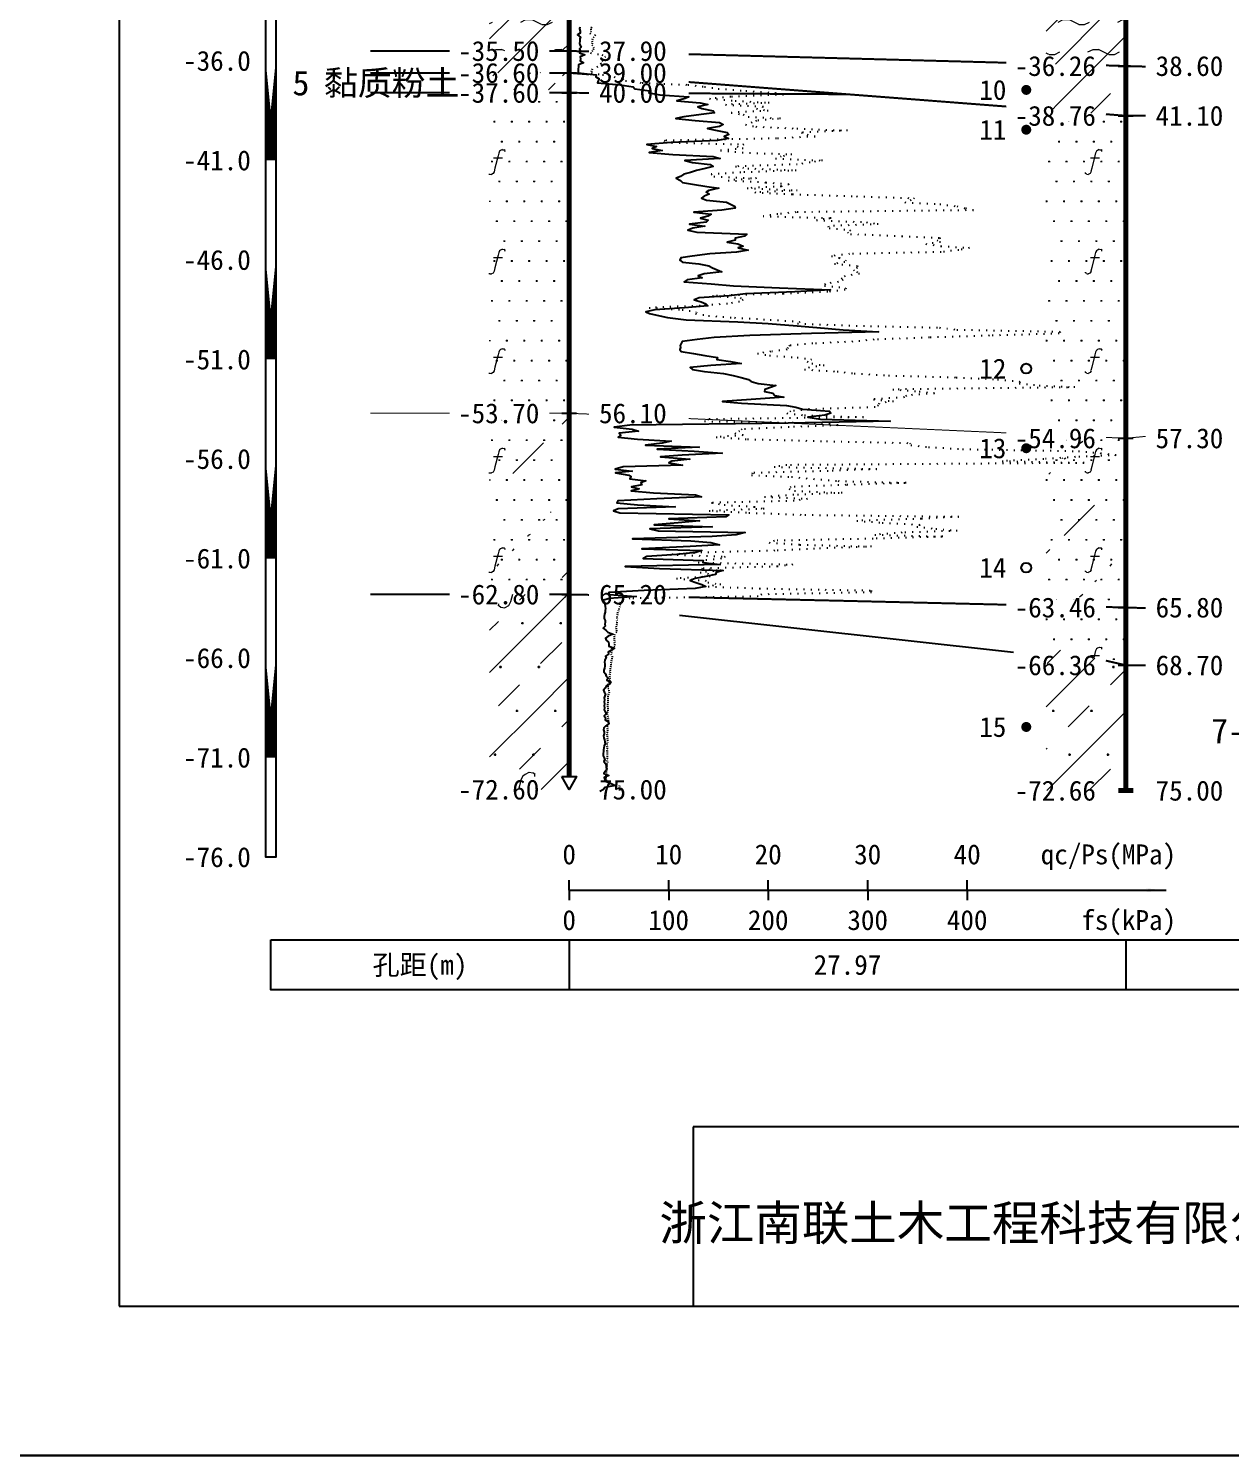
# Model space of a CAD drawing. Extents: x -37 to 3540, y -1485 to 297.
# Drawn here: x 2155.5 to 2276.4, y -891 to -747.6 of the extents above; entities that cross this region are included whole.
import ezdxf
from ezdxf.enums import TextEntityAlignment as Align

# ---------------------------------------------------------------- set-up
doc = ezdxf.new("R2010")
doc.units = 0
doc.linetypes.add('DOT', pattern=[6.35, 0, -6.35])
doc.layers.get('0').update_dxf_attribs({"linetype": 'CONTINUOUS'})
for name, color, linetype in [('CURVE', 200, 'CONTINUOUS'), ('FRAME', 7, 'CONTINUOUS'), ('HOLE', 41, 'CONTINUOUS'), ('RULER', 7, 'CONTINUOUS'), ('SAMPLE', 1, 'CONTINUOUS'), ('STRATUM', 241, 'CONTINUOUS')]:
    doc.layers.add(name, color=color, linetype=linetype)
doc.layers.add('HATCH', color=7, linetype='CONTINUOUS', lineweight=13)
doc.styles.add('ST', font='')
doc.styles.get('ST').set_extended_font_data('SimSun')
pattern_1 = [(45, (2182.6135, -891), (-2.12132, 2.12132), [10, 0]), (26.565, (2183.6876, -891.2536), (5.999823, 5.999812), [0.567, -12.849]), (0, (2183.1206, -891.2536), (0, 6), [0.567, -5.433]), (26.565, (2181.0322, -891), (5.999823, 5.999812), [0.567, -12.849]), (0, (2181.5393, -890.7464), (0, 6), [0.567, -5.433]), (153.435, (2183.1206, -891.2536), (-5.999818, -5e-06), [1.134, -12.2826]), (26.565, (2186.6876, -888.2536), (5.999823, 5.999812), [0.567, -12.849]), (0, (2186.1206, -888.2536), (0, 6), [0.567, -5.433]), (26.565, (2184.0322, -888), (5.999823, 5.999812), [0.567, -12.849]), (0, (2184.5393, -887.7464), (0, 6), [0.567, -5.433]), (153.435, (2186.1206, -888.2536), (-5.999818, -5e-06), [1.134, -12.2826])]
pattern_2 = [(45, (2182.6135, -891), (-4.24264, 4.24264), [10, 0]), (45, (2183.6745, -894.182), (-2.12132, 6.36396), [3, -3])]
pattern_3 = [(82.875, (2181.7789, -892.206), (0.000369, 10.000176), [0.0893, -80.5337]), (143.13, (2181.8799, -892.2818), (-29.999964, 20.000054), [0.12627, -49.87373]), (172.875, (2182.0571, -892.304), (-70.000246, 9.99966), [0.17857, -80.44443]), (206.565, (2182.2355, -892.2147), (-9.9997, -9.99969), [0.19954, -22.16046]), (243.435, (2182.325, -892.0363), (9e-06, -9.9997), [0.19954, -22.16146]), (255.964, (2182.414, -891.679), (-0.0002, -9.9995), [0.36813, -40.86287]), (255.964, (2182.724, -890.439), (-0.0002, -9.9995), [1.2784, -39.9526]), (255.964, (2182.7926, -890.165), (-0.0002, -9.9995), [0.28235, -40.94865]), (216.87, (2182.9828, -889.9108), (-9.999982, -10.000018), [0.12627, -49.87373]), (243.435, (2182.882, -889.9865), (9e-06, -9.9997), [0.19954, -22.16146]), (206.565, (2183.1613, -889.8215), (-9.9997, -9.99969), [0.19954, -22.16046]), (172.875, (2183.3385, -889.8437), (-70.000246, 9.99966), [0.17857, -80.44443]), (143.13, (2183.4395, -889.9194), (-29.999964, 20.000054), [0.12627, -49.87373]), (82.875, (2183.4284, -890.008), (0.000369, 10.000176), [0.0893, -80.5337]), (0, (2182.284, -890.66), (0, 10), [0.89286, -9.10714]), (0, (2182.6385, -891), (1, 2), [0, -1.75]), (0, (2182.6135, -890.975), (1, 2), [0, -1.75]), (0, (2182.6135, -891), (1, 2), [0, -1.75]), (0, (2182.5885, -891), (1, 2), [0, -1.75]), (0, (2182.6135, -891.025), (1, 2), [0, -1.75])]
pattern_4 = [(45, (2182.613, -891), (-2e-06, 15.4), [4.3383, -17.4406]), (45, (2188.802, -884.777), (-2e-06, 15.4), [4.386, -17.3928]), (45, (2193.762, -879.819), (-2e-06, 15.4), [3.99, -17.789]), (26.565, (2182.6135, -883.3), (15.4, 15.4), [0.2123, -34.2231]), (36.87, (2184.1535, -881.76), (15.4, 15.4), [0.435, -76.565]), (315, (2190.313, -875.653), (15.4, 3e-06), [0.0727, -21.7062]), (26.565, (2190.3135, -891), (15.4, 15.4), [0.3184, -34.117]), (26.565, (2191.8535, -889.46), (15.4, 15.4), [0.2316, -34.2038]), (90, (2192.623, -888.69), (-15.4, -1e-06), [0.0633, -15.3367]), (26.565, (2193.3935, -887.92), (15.4, 15.4), [0.2002, -68.6707]), (36.87, (2194.9335, -886.38), (15.4, 15.4), [0.2435, -76.7565]), (45, (2196.473, -884.84), (-5e-07, 15.4), [0.24, -21.5388]), (315, (2197.825, -883.195), (15.4, 3e-06), [0.0727, -21.7062]), (36.87, (2185.6935, -880.22), (15.4, 15.4), [0.2249, -76.7751]), (53.13, (2187.2335, -878.68), (30.8, 46.2), [0.2956, -76.7044]), (53.13, (2188.7735, -877.14), (30.8, 46.2), [0.2777, -76.7223])]
pattern_5 = [(82.875, (2180.7773, -893.6533), (0.00081, 22.00039), [0.1964, -177.1742]), (143.13, (2180.9996, -893.82), (-65.99992, 44.00012), [0.2778, -109.7222]), (172.875, (2181.3894, -893.8687), (-154.00054, 21.99925), [0.3929, -176.9777]), (206.565, (2181.782, -893.672), (-21.99935, -21.9993), [0.439, -48.753]), (243.435, (2181.978, -893.28), (2e-05, -21.9993), [0.439, -48.7552]), (255.964, (2182.175, -892.494), (-0.00044, -21.9989), [0.8099, -89.8983]), (255.964, (2182.857, -889.7656), (-0.00044, -21.9989), [2.8124, -87.8958]), (255.964, (2183.0075, -889.163), (-0.00044, -21.9989), [0.6212, -90.087]), (216.87, (2183.426, -888.6037), (-21.99996, -22.00004), [0.2778, -109.7222]), (243.435, (2183.204, -888.77), (2e-05, -21.9993), [0.439, -48.7552]), (206.565, (2183.819, -888.407), (-21.99935, -21.9993), [0.439, -48.753]), (172.875, (2184.2085, -888.456), (-154.00054, 21.99925), [0.3929, -176.9777]), (143.13, (2184.4308, -888.6228), (-65.99992, 44.00012), [0.2778, -109.7222]), (82.875, (2184.4064, -888.8177), (0.00081, 22.00039), [0.1964, -177.1742]), (0, (2181.888, -890.252), (0, 22), [1.9643, -20.0357]), (0, (2182.6685, -891), (2.2, 4.4), [0, -3.85]), (0, (2182.6135, -890.945), (2.2, 4.4), [0, -3.85]), (0, (2182.6135, -891), (2.2, 4.4), [0, -3.85]), (0, (2182.5585, -891), (2.2, 4.4), [0, -3.85]), (0, (2182.6135, -891.055), (2.2, 4.4), [0, -3.85])]

# ---------------------------------------------------------------- blocks, each defined once
blk = doc.blocks.new('图签_A3长')
for p, q in [((0, 18), (-380, 18)), ((-380, 18), (-380, 0)), ((-380, 0), (0, 0))]:
    blk.add_line(p, q)
at = {"style": 'ST'}
for tag, p in [('01＿单位名称', (-349.98, 8.36)), ('02＿工程名称', (-271.3, 5.16)), ('04＿工程编号', (-176.51, 4.65)), ('05＿日期', (-35.59, 4.65)), ('06＿图号', (-11.16, 4.91))]:
    blk.add_attdef(tag, text='', height=3.5, dxfattribs=at).set_placement(p, align=Align.MIDDLE_CENTER)
at = {"style": 'ST', "width": 0.85}
blk.add_attdef('03＿图件名称', text='', height=3, dxfattribs=at).set_placement((-205.49, 5.05), align=Align.MIDDLE_CENTER)
blk = doc.blocks.new('Arrow')
for points in [[(-3.984779, 0.348623), (0, 0), (-3.189535, 0)], [(-3.189535, 0), (0, 0), (-3.984779, -0.348623)]]:
    blk.add_solid(points)
blk = doc.blocks.new('SampleSoilUndisturbed')
at = {"const_width": 0.5}
blk.add_lwpolyline([(-0.25, 0, 1), (0.25, 0, 1)], format="xyb", close=True, dxfattribs=at)
blk = doc.blocks.new('SampleSoilDisturbed')
blk.add_circle((0, 0), 0.5)

msp = doc.modelspace()

# ---------------------------------------------------------------- hatches: boundary and pattern name
at = {"layer": 'HATCH'}
h = msp.add_hatch(dxfattribs=at)
h.set_pattern_fill('YNNT', color=251, style=0)
h.set_pattern_definition(pattern_1)
h.paths.add_polyline_path([(2265.83, -735.61), (2257.83, -736.11), (2257.83, -751.19), (2265.83, -751.41)])
h.paths.add_polyline_path([(2253.76, -752.9), (2263.32, -752.9), (2263.32, -749.96), (2253.76, -749.96)], flags=9)
h.paths.add_polyline_path([(2253.76, -737.1), (2263.32, -737.1), (2263.32, -734.16), (2253.76, -734.16)], flags=9)
h = msp.add_hatch(dxfattribs=at)
h.set_pattern_fill('YNNT', color=251, style=0)
h.set_pattern_definition(pattern_1)
h.paths.add_polyline_path([(2209.89, -739.1), (2201.89, -739.1), (2201.89, -749.9), (2209.89, -749.9)])
h.paths.add_polyline_path([(2197.82, -751.38), (2207.38, -751.38), (2207.38, -748.45), (2197.82, -748.45)], flags=9)
h.paths.add_polyline_path([(2197.82, -740.58), (2207.38, -740.58), (2207.38, -737.65), (2197.82, -737.65)], flags=9)
h = msp.add_hatch(dxfattribs=at)
h.set_pattern_fill('FZNT', color=32, style=0)
h.set_pattern_definition(pattern_2)
h.paths.add_polyline_path([(2209.89, -749.9), (2201.89, -749.9), (2201.89, -752.1), (2209.89, -752.1)])
h.paths.add_polyline_path([(2197.82, -753.58), (2207.38, -753.58), (2207.38, -750.65), (2197.82, -750.65)], flags=9)
h.paths.add_polyline_path([(2197.82, -751.38), (2207.38, -751.38), (2207.38, -748.45), (2197.82, -748.45)], flags=9)
h = msp.add_hatch(dxfattribs=at)
h.set_pattern_fill('NZFT', color=52, style=0)
h.set_pattern_definition([(45, (2182.6135, -891), (-6e-07, 6.99998), [0.9473, -8.9522]), (45, (2184.0135, -889.6), (-6e-07, 6.99998), [0.9869, -8.9126]), (45, (2185.4135, -888.2), (-6e-07, 6.99998), [1.06018, -8.8393]), (45, (2186.8135, -886.8), (-6e-07, 6.99998), [0.94918, -8.95032]), (45, (2188.2135, -885.4), (-6e-07, 6.99998), [1.0365, -8.863]), (45, (2186.1135, -891), (-6e-07, 6.99998), [1.01335, -8.88615]), (45, (2187.5135, -889.6), (-6e-07, 6.99998), [1.07896, -12.12037]), (45, (2188.9135, -888.2), (-6e-07, 6.99998), [0.99882, -8.90067]), (45, (2183.3135, -886.8), (-4e-07, 6.99998), [1.05533, -8.84416]), (45, (2184.7135, -885.4), (-4e-07, 6.99998), [1.0365, -8.863])])
h.paths.add_polyline_path([(2209.89, -752.1), (2201.89, -752.1), (2201.89, -754.1), (2209.89, -754.1)])
h.paths.add_polyline_path([(2197.82, -755.58), (2207.38, -755.58), (2207.38, -752.65), (2197.82, -752.65)], flags=9)
h.paths.add_polyline_path([(2197.82, -753.58), (2207.38, -753.58), (2207.38, -750.65), (2197.82, -750.65)], flags=9)
h = msp.add_hatch(dxfattribs=at)
h.set_pattern_fill('FZNT', color=32, style=0)
h.set_pattern_definition(pattern_2)
h.paths.add_polyline_path([(2265.83, -751.41), (2257.83, -751.19), (2257.83, -755.79), (2265.83, -756.41)])
h.paths.add_polyline_path([(2253.76, -757.9), (2263.32, -757.9), (2263.32, -754.96), (2253.76, -754.96)], flags=9)
h.paths.add_polyline_path([(2253.76, -752.9), (2263.32, -752.9), (2263.32, -749.96), (2253.76, -749.96)], flags=9)
h = msp.add_hatch(dxfattribs=at)
h.set_pattern_fill('FS', color=142, style=0)
h.set_pattern_definition(pattern_3)
h.paths.add_polyline_path([(2209.89, -754.1), (2201.89, -754.1), (2201.89, -786.3), (2209.89, -786.3)])
h.paths.add_polyline_path([(2197.82, -787.78), (2207.38, -787.78), (2207.38, -784.85), (2197.82, -784.85)], flags=9)
h.paths.add_polyline_path([(2197.82, -755.58), (2207.38, -755.58), (2207.38, -752.65), (2197.82, -752.65)], flags=9)
h = msp.add_hatch(dxfattribs=at)
h.set_pattern_fill('FS', color=142, style=0)
h.set_pattern_definition(pattern_3)
h.paths.add_polyline_path([(2265.83, -756.41), (2257.83, -755.79), (2257.83, -788.45), (2265.83, -788.81)])
h.paths.add_polyline_path([(2253.76, -790.3), (2263.32, -790.3), (2263.32, -787.36), (2253.76, -787.36)], flags=9)
h.paths.add_polyline_path([(2253.76, -757.9), (2263.32, -757.9), (2263.32, -754.96), (2253.76, -754.96)], flags=9)
h = msp.add_hatch(dxfattribs=at)
h.set_pattern_fill('FS', color=142, style=0)
h.set_pattern_definition(pattern_3)
h.paths.add_polyline_path([(2209.89, -786.3), (2201.89, -786.3), (2201.89, -804.5), (2209.89, -804.5)])
h.paths.add_polyline_path([(2197.82, -805.98), (2207.38, -805.98), (2207.38, -803.05), (2197.82, -803.05)], flags=9)
h.paths.add_polyline_path([(2197.82, -787.78), (2207.38, -787.78), (2207.38, -784.85), (2197.82, -784.85)], flags=9)
h = msp.add_hatch(dxfattribs=at)
h.set_pattern_fill('SZFT', color=142, scale=2.2, style=0)
h.set_pattern_definition(pattern_4)
h.paths.add_polyline_path([(2209.89, -786.3), (2201.89, -786.3), (2201.89, -804.5), (2209.89, -804.5)])
h.paths.add_polyline_path([(2197.82, -805.98), (2207.38, -805.98), (2207.38, -803.05), (2197.82, -803.05)], flags=9)
h.paths.add_polyline_path([(2197.82, -787.78), (2207.38, -787.78), (2207.38, -784.85), (2197.82, -784.85)], flags=9)
h = msp.add_hatch(dxfattribs=at)
h.set_pattern_fill('FS', color=142, style=0)
h.set_pattern_definition(pattern_3)
h.paths.add_polyline_path([(2265.83, -788.81), (2257.83, -788.45), (2257.83, -805.62), (2265.83, -805.81)])
h.paths.add_polyline_path([(2253.76, -807.3), (2263.32, -807.3), (2263.32, -804.36), (2253.76, -804.36)], flags=9)
h.paths.add_polyline_path([(2253.76, -790.3), (2263.32, -790.3), (2263.32, -787.36), (2253.76, -787.36)], flags=9)
h = msp.add_hatch(dxfattribs=at)
h.set_pattern_fill('SZFT', color=142, scale=2.2, style=0)
h.set_pattern_definition(pattern_4)
h.paths.add_polyline_path([(2265.83, -788.81), (2257.83, -788.45), (2257.83, -805.62), (2265.83, -805.81)])
h.paths.add_polyline_path([(2253.76, -807.3), (2263.32, -807.3), (2263.32, -804.36), (2253.76, -804.36)], flags=9)
h.paths.add_polyline_path([(2253.76, -790.3), (2263.32, -790.3), (2263.32, -787.36), (2253.76, -787.36)], flags=9)
h = msp.add_hatch(dxfattribs=at)
h.set_pattern_fill('FZNT', color=32, style=0)
h.set_pattern_definition(pattern_2)
h.paths.add_polyline_path([(2209.89, -804.5), (2201.89, -804.5), (2201.89, -824.1), (2209.89, -824.1), (2209.14, -822.8), (2209.89, -822.8)])
h.paths.add_polyline_path([(2197.82, -825.58), (2207.38, -825.58), (2207.38, -822.65), (2197.82, -822.65)], flags=9)
h.paths.add_polyline_path([(2197.82, -805.98), (2207.38, -805.98), (2207.38, -803.05), (2197.82, -803.05)], flags=9)
h = msp.add_hatch(dxfattribs=at)
h.set_pattern_fill('FS', color=32, scale=2.2, style=0)
h.set_pattern_definition(pattern_5)
h.paths.add_polyline_path([(2209.89, -804.5), (2201.89, -804.5), (2201.89, -824.1), (2209.89, -824.1), (2209.14, -822.8), (2209.89, -822.8)])
h.paths.add_polyline_path([(2197.82, -825.58), (2207.38, -825.58), (2207.38, -822.65), (2197.82, -822.65)], flags=9)
h.paths.add_polyline_path([(2197.82, -805.98), (2207.38, -805.98), (2207.38, -803.05), (2197.82, -803.05)], flags=9)
h = msp.add_hatch(dxfattribs=at)
h.set_pattern_fill('FS', color=142, style=0)
h.set_pattern_definition(pattern_3)
h.paths.add_polyline_path([(2265.83, -805.81), (2257.83, -805.62), (2257.83, -809.76), (2265.83, -811.61)])
h.paths.add_polyline_path([(2253.76, -813.1), (2263.32, -813.1), (2263.32, -810.16), (2253.76, -810.16)], flags=9)
h.paths.add_polyline_path([(2253.76, -807.3), (2263.32, -807.3), (2263.32, -804.36), (2253.76, -804.36)], flags=9)
h = msp.add_hatch(dxfattribs=at)
h.set_pattern_fill('FZNT', color=32, style=0)
h.set_pattern_definition(pattern_2)
h.paths.add_polyline_path([(2265.83, -811.61), (2257.83, -809.76), (2257.83, -824.21), (2265.83, -824.21)])
h.paths.add_polyline_path([(2253.76, -825.7), (2263.32, -825.7), (2263.32, -822.76), (2253.76, -822.76)], flags=9)
h.paths.add_polyline_path([(2253.76, -813.1), (2263.32, -813.1), (2263.32, -810.16), (2253.76, -810.16)], flags=9)
h = msp.add_hatch(dxfattribs=at)
h.set_pattern_fill('FS', color=32, scale=2.2, style=0)
h.set_pattern_definition(pattern_5)
h.paths.add_polyline_path([(2265.83, -811.61), (2257.83, -809.76), (2257.83, -824.21), (2265.83, -824.21)])
h.paths.add_polyline_path([(2253.76, -825.7), (2263.32, -825.7), (2263.32, -822.76), (2253.76, -822.76)], flags=9)
h.paths.add_polyline_path([(2253.76, -813.1), (2263.32, -813.1), (2263.32, -810.16), (2253.76, -810.16)], flags=9)

# ---------------------------------------------------------------- linework, layer by layer
at = {"layer": 'CURVE', "color": 30, "linetype": 'Continuous'}
msp.add_lwpolyline([(2210.96, -747.5), (2210.94, -747.69), (2211.01, -747.9), (2211, -748.1), (2210.74, -748.29), (2211.03, -748.5), (2210.95, -748.69), (2210.96, -748.9), (2210.91, -749.1), (2210.96, -749.29), (2211.09, -749.5), (2210.93, -749.69), (2211, -749.9), (2210.91, -750.1), (2211.46, -750.29), (2210.99, -750.5), (2211.04, -750.69), (2210.98, -750.9), (2211.33, -751.1), (2210.82, -751.29), (2210.82, -751.5), (2210.79, -751.69), (2210.79, -751.9), (2210.8, -752.1), (2212.61, -752.29), (2212.56, -752.5), (2212.89, -752.69), (2212.8, -752.9), (2212.75, -753.1), (2215.01, -753.29), (2216.33, -753.5), (2216.49, -753.69), (2218.01, -753.9), (2217.89, -754.1), (2218.99, -754.29), (2221.91, -754.5), (2221.54, -754.69), (2220.72, -754.9), (2223.04, -755.1), (2223.82, -755.29), (2222.83, -755.5), (2223.23, -755.69), (2224.37, -755.9), (2224.5, -756.1), (2223.14, -756.29), (2221.42, -756.5), (2220.62, -756.69), (2222.54, -756.9), (2225, -757.1), (2225.35, -757.29), (2224.99, -757.5), (2223.78, -757.69), (2224.75, -757.9), (2225.77, -758.1), (2225.92, -758.29), (2225.45, -758.5), (2225.91, -758.69), (2224.79, -758.9), (2220.15, -759.1), (2217.71, -759.29), (2218.67, -759.5), (2218.22, -759.69), (2219.25, -759.9), (2217.94, -760.1), (2220.31, -760.29), (2224.35, -760.5), (2225.08, -760.69), (2221.51, -760.9), (2222.27, -761.1), (2224.07, -761.29), (2224.35, -761.5), (2223.55, -761.69), (2222.7, -761.9), (2222.09, -762.1), (2221.41, -762.29), (2221.08, -762.5), (2220.64, -762.69), (2221.07, -762.9), (2221.29, -763.1), (2222.3, -763.29), (2223.73, -763.5), (2224.94, -763.69), (2223.92, -763.9), (2223.67, -764.1), (2223.95, -764.29), (2223.47, -764.5), (2223.2, -764.69), (2223.68, -764.9), (2225.69, -765.1), (2226.11, -765.29), (2226.49, -765.5), (2226.56, -765.69), (2225.23, -765.9), (2222.43, -766.1), (2224.17, -766.29), (2223.84, -766.5), (2223.09, -766.69), (2223.86, -766.9), (2223.67, -767.1), (2221.97, -767.29), (2223.51, -767.5), (2222.32, -767.69), (2221.8, -767.9), (2222.71, -768.1), (2227.75, -768.29), (2227.52, -768.5), (2226.57, -768.69), (2226.57, -768.9), (2225.78, -769.1), (2226.85, -769.29), (2227.37, -769.5), (2226.89, -769.69), (2227.87, -769.9), (2226.71, -770.1), (2224.03, -770.29), (2222.25, -770.5), (2221.1, -770.69), (2221, -770.9), (2221.27, -771.1), (2222.91, -771.29), (2223.94, -771.5), (2224.31, -771.69), (2224.76, -771.9), (2225.23, -772.1), (2223.46, -772.29), (2222.87, -772.5), (2223.24, -772.69), (2221.74, -772.9), (2221.44, -773.1), (2224.16, -773.29), (2226.41, -773.5), (2231.04, -773.69), (2236.15, -773.9), (2232.58, -774.1), (2227.62, -774.29), (2225.96, -774.5), (2222.94, -774.69), (2222.45, -774.9), (2223.14, -775.1), (2223.64, -775.29), (2223.81, -775.5), (2221.47, -775.69), (2218.51, -775.9), (2217.58, -776.1), (2217.95, -776.29), (2218.99, -776.5), (2219.78, -776.69), (2221.65, -776.9), (2226.85, -777.1), (2229.89, -777.29), (2232.81, -777.5), (2234.78, -777.69), (2237.42, -777.9), (2240.99, -778.1), (2234.23, -778.29), (2228.04, -778.5), (2224.46, -778.69), (2222.76, -778.9), (2221.23, -779.1), (2221.13, -779.29), (2221.06, -779.5), (2221.07, -779.69), (2221, -779.9), (2221.15, -780.1), (2222.37, -780.29), (2223.52, -780.5), (2224.78, -780.69), (2224.73, -780.9), (2226.09, -781.1), (2227.16, -781.29), (2224.13, -781.5), (2222.06, -781.69), (2222.27, -781.9), (2223.5, -782.1), (2225.41, -782.29), (2226.38, -782.5), (2227.16, -782.69), (2227.9, -782.9), (2228.17, -783.1), (2228.87, -783.29), (2230.67, -783.5), (2230.22, -783.69), (2229.54, -783.9), (2229.52, -784.1), (2230.35, -784.29), (2230.57, -784.5), (2231.47, -784.69), (2228.18, -784.9), (2225.31, -785.1), (2227.2, -785.29), (2231.73, -785.5), (2232.66, -785.69), (2233.34, -785.9), (2236.07, -786.1), (2236.18, -786.3), (2235.6, -786.5), (2233.87, -786.69), (2235.16, -786.9), (2242.14, -787.1), (2231.89, -787.29), (2215.97, -787.5), (2214.4, -787.69), (2216.23, -787.9), (2216.86, -788.1), (2214.9, -788.29), (2215.07, -788.5), (2214.82, -788.69), (2216.76, -788.9), (2220.14, -789.1), (2219.24, -789.29), (2217.56, -789.5), (2222.97, -789.69), (2218.72, -789.9), (2222.46, -790.1), (2225.27, -790.29), (2221.26, -790.5), (2219.07, -790.69), (2222, -790.9), (2220.2, -791.1), (2219.91, -791.29), (2221.28, -791.5), (2215.31, -791.69), (2214.5, -791.9), (2216.21, -792.1), (2214.53, -792.29), (2215.9, -792.5), (2216.12, -792.69), (2215.98, -792.9), (2217.59, -793.1), (2217.09, -793.29), (2217.19, -793.5), (2216.16, -793.69), (2216.94, -793.9), (2216.12, -794.1), (2218.36, -794.29), (2222.57, -794.5), (2223.19, -794.69), (2218.69, -794.9), (2214.78, -795.1), (2214.69, -795.29), (2216.75, -795.5), (2220.53, -795.69), (2214.82, -795.9), (2214.34, -796.1), (2214.99, -796.29), (2225.95, -796.5), (2225.65, -796.69), (2219.91, -796.9), (2223, -797.1), (2220.85, -797.29), (2218.43, -797.5), (2224.27, -797.69), (2218.01, -797.9), (2218.82, -798.1), (2227.57, -798.29), (2226.67, -798.5), (2224.26, -798.69), (2216.26, -798.9), (2222.1, -799.1), (2224.14, -799.29), (2225.01, -799.5), (2222.05, -799.69), (2217.19, -799.9), (2223.22, -800.1), (2222.61, -800.29), (2220.71, -800.5), (2217.71, -800.69), (2217.32, -800.9), (2223.36, -801.1), (2223.32, -801.29), (2225.06, -801.5), (2215.5, -801.69), (2218.98, -801.9), (2225.36, -802.1), (2224.67, -802.29), (2224.59, -802.49), (2223.64, -802.7), (2222.55, -802.9), (2222.05, -803.1), (2222.63, -803.29), (2223.22, -803.49), (2223.61, -803.7), (2222.56, -803.9), (2217.43, -804.1), (2213.88, -804.29), (2213.9, -804.5), (2216.62, -804.7), (2213.91, -804.9), (2213.28, -805.1), (2213.44, -805.29), (2213.46, -805.49), (2213.51, -805.7), (2213.53, -805.9), (2213.49, -806.1), (2213.52, -806.29), (2213.43, -806.49), (2213.41, -806.7), (2213.4, -806.9), (2213.52, -807.1), (2213.52, -807.29), (2213.47, -807.49), (2213.51, -807.7), (2213.31, -807.9), (2213.58, -808.1), (2213.78, -808.29), (2214.27, -808.49), (2213.81, -808.7), (2213.53, -808.9), (2213.59, -809.1), (2213.85, -809.29), (2213.89, -809.49), (2213.88, -809.7), (2214.46, -809.9), (2214.13, -810.1), (2213.82, -810.29), (2213.85, -810.49), (2213.53, -810.7), (2213.62, -810.9), (2213.48, -811.1), (2213.43, -811.29), (2213.48, -811.49), (2213.48, -811.7), (2213.44, -811.9), (2213.38, -812.1), (2213.37, -812.29), (2213.55, -812.49), (2213.61, -812.7), (2213.82, -812.9), (2213.67, -813.1), (2214.07, -813.29), (2213.99, -813.49), (2213.6, -813.7), (2213.49, -813.9), (2213.34, -814.1), (2213.4, -814.29), (2213.53, -814.49), (2213.47, -814.7), (2213.4, -814.9), (2213.44, -815.1), (2213.42, -815.29), (2213.43, -815.49), (2213.41, -815.7), (2213.43, -815.9), (2213.4, -816.1), (2213.51, -816.29), (2213.59, -816.49), (2213.39, -816.7), (2213.53, -816.9), (2213.52, -817.1), (2213.85, -817.29), (2213.86, -817.49), (2213.56, -817.7), (2213.38, -817.9), (2213.35, -818.1), (2213.41, -818.29), (2213.39, -818.49), (2213.34, -818.7), (2213.38, -818.9), (2213.43, -819.1), (2213.48, -819.29), (2213.49, -819.49), (2213.4, -819.7), (2213.36, -819.9), (2213.34, -820.1), (2213.34, -820.29), (2213.31, -820.49), (2213.32, -820.7), (2213.4, -820.9), (2213.47, -821.1), (2213.38, -821.29), (2213.53, -821.49), (2213.59, -821.7), (2213.59, -821.9), (2213.66, -822.1), (2213.5, -822.29), (2213.38, -822.49), (2213.86, -822.7), (2213.41, -822.9), (2213.48, -823.1), (2213.59, -823.29), (2214.11, -823.49), (2214.51, -823.7), (2213.48, -823.9), (2213.35, -824.1), (2212.98, -824.29)], dxfattribs=at)
at = {"layer": 'CURVE', "color": 100, "linetype": 'DOT', "ltscale": 0.1}
msp.add_lwpolyline([(2212.15, -747.5), (2212.07, -747.69), (2212.09, -747.9), (2211.97, -748.1), (2212.54, -748.29), (2212.37, -748.5), (2212.22, -748.69), (2212.18, -748.9), (2212.21, -749.1), (2212.17, -749.29), (2212.35, -749.5), (2212.36, -749.69), (2212.24, -749.9), (2212.02, -750.1), (2213.18, -750.29), (2213.55, -750.5), (2213.08, -750.69), (2213.24, -750.9), (2213.04, -751.1), (2213.18, -751.29), (2212.77, -751.5), (2212.21, -751.69), (2212.14, -751.9), (2212.09, -752.1), (2213.24, -752.29), (2214.41, -752.5), (2215.28, -752.69), (2215.55, -752.9), (2217.21, -753.1), (2221.81, -753.29), (2223.49, -753.5), (2224.86, -753.69), (2227.64, -753.9), (2230.6, -754.1), (2231.43, -754.29), (2226.13, -754.5), (2223.98, -754.69), (2226.58, -754.9), (2229.98, -755.1), (2225.6, -755.29), (2229.41, -755.5), (2228.71, -755.69), (2229.9, -755.9), (2226.18, -756.1), (2227.37, -756.29), (2227.88, -756.5), (2231.14, -756.69), (2228.72, -756.9), (2228.27, -757.1), (2227.61, -757.29), (2228.64, -757.5), (2232.76, -757.69), (2237.85, -757.9), (2233.24, -758.1), (2233.81, -758.29), (2234.61, -758.5), (2230.74, -758.69), (2219.43, -758.9), (2220.21, -759.1), (2227.43, -759.29), (2226.78, -759.5), (2227.39, -759.69), (2225.09, -759.9), (2227.27, -760.1), (2232.26, -760.29), (2231.21, -760.5), (2230.62, -760.69), (2235.36, -760.9), (2234.1, -761.1), (2232.82, -761.29), (2226.6, -761.5), (2227.83, -761.69), (2232.7, -761.9), (2227.15, -762.1), (2224.16, -762.29), (2224.43, -762.5), (2228.73, -762.69), (2225.87, -762.9), (2229.67, -763.1), (2232, -763.29), (2231.21, -763.5), (2227.78, -763.69), (2232.82, -763.9), (2228.54, -764.1), (2232.34, -764.29), (2238.78, -764.5), (2244.57, -764.69), (2244.25, -764.9), (2243.64, -765.1), (2247.13, -765.29), (2248.87, -765.5), (2249.74, -765.69), (2250.53, -765.9), (2232.7, -766.1), (2230.87, -766.29), (2229.37, -766.5), (2236.23, -766.69), (2234.76, -766.9), (2239.76, -767.1), (2240.96, -767.29), (2235.91, -767.5), (2236.03, -767.69), (2238.16, -767.9), (2237.86, -768.1), (2238.15, -768.29), (2243.32, -768.5), (2247.2, -768.69), (2246.87, -768.9), (2247.2, -769.1), (2245.75, -769.29), (2247.26, -769.5), (2250.11, -769.69), (2249.06, -769.9), (2247.27, -770.1), (2238.08, -770.29), (2236.26, -770.5), (2237.02, -770.69), (2237.71, -770.9), (2237.6, -771.1), (2236.57, -771.29), (2238.84, -771.5), (2238.87, -771.69), (2238.46, -771.9), (2238.78, -772.1), (2239.07, -772.29), (2237.62, -772.5), (2237.23, -772.69), (2237.42, -772.9), (2236.96, -773.1), (2235.64, -773.29), (2235.54, -773.5), (2237.69, -773.69), (2237.62, -773.9), (2235.89, -774.1), (2231.41, -774.29), (2224.3, -774.5), (2227.09, -774.69), (2227.36, -774.9), (2227.02, -775.1), (2225.8, -775.29), (2223.06, -775.5), (2217.93, -775.69), (2221.23, -775.9), (2222.69, -776.1), (2222.59, -776.29), (2223.88, -776.5), (2226.5, -776.69), (2230.1, -776.9), (2233.07, -777.1), (2232.85, -777.29), (2238.72, -777.5), (2247.1, -777.69), (2248.86, -777.9), (2259.25, -778.1), (2259.12, -778.29), (2252.14, -778.5), (2246.11, -778.69), (2240.55, -778.9), (2238.41, -779.1), (2234.38, -779.29), (2232.04, -779.5), (2231.85, -779.69), (2231.8, -779.9), (2230.17, -780.1), (2228.82, -780.29), (2230.01, -780.5), (2232.82, -780.69), (2234.26, -780.9), (2233.81, -781.1), (2234.29, -781.29), (2235.51, -781.5), (2234.05, -781.69), (2233.53, -781.9), (2236.81, -782.1), (2238.54, -782.29), (2241.99, -782.5), (2248.78, -782.69), (2252.94, -782.9), (2255.19, -783.1), (2255.11, -783.29), (2257.12, -783.5), (2260.7, -783.69), (2242.41, -783.9), (2245.06, -784.1), (2246.59, -784.29), (2243.78, -784.5), (2243.58, -784.69), (2240.48, -784.9), (2242.47, -785.1), (2241.06, -785.29), (2240.98, -785.5), (2240.64, -785.69), (2234.01, -785.9), (2232.15, -786.1), (2231.78, -786.3), (2233.53, -786.5), (2239.48, -786.69), (2223.89, -786.9), (2223.49, -787.1), (2236.03, -787.29), (2236.93, -787.5), (2232, -787.69), (2227.25, -787.9), (2227.02, -788.1), (2226.55, -788.29), (2227.38, -788.5), (2224.66, -788.69), (2227.81, -788.9), (2235.74, -789.1), (2244.12, -789.29), (2244.24, -789.5), (2245.99, -789.69), (2249.42, -789.9), (2261.07, -790.1), (2263.29, -790.29), (2264.88, -790.5), (2260.78, -790.69), (2257.6, -790.9), (2253.42, -791.1), (2261.64, -791.29), (2231.78, -791.5), (2230.5, -791.69), (2240.82, -791.9), (2235.91, -792.1), (2228.33, -792.29), (2228.2, -792.5), (2232.24, -792.69), (2234.45, -792.9), (2236.92, -793.1), (2243.76, -793.29), (2237.74, -793.5), (2232.17, -793.69), (2232.01, -793.9), (2232.53, -794.1), (2237.33, -794.29), (2232.46, -794.5), (2229.52, -794.69), (2233.83, -794.9), (2232.49, -795.1), (2224.18, -795.29), (2225.48, -795.5), (2228.47, -795.69), (2229.49, -795.9), (2223.95, -796.1), (2227.96, -796.29), (2233.58, -796.5), (2249.06, -796.69), (2245.28, -796.9), (2238.81, -797.1), (2241.36, -797.29), (2245.15, -797.5), (2244.82, -797.69), (2246.73, -797.9), (2248.87, -798.1), (2243.37, -798.29), (2240.62, -798.5), (2247.45, -798.69), (2240.43, -798.9), (2230.52, -799.1), (2229.99, -799.29), (2233.07, -799.5), (2240.29, -799.69), (2234.56, -799.9), (2230.55, -800.1), (2223.23, -800.29), (2220.02, -800.5), (2225.56, -800.69), (2225.2, -800.9), (2223.3, -801.1), (2222.87, -801.29), (2232.36, -801.5), (2230.81, -801.69), (2223.19, -801.9), (2225.17, -802.1), (2223.06, -802.29), (2224.31, -802.49), (2224.07, -802.7), (2220.67, -802.9), (2223.56, -803.1), (2223.82, -803.29), (2225.13, -803.49), (2223.85, -803.7), (2229.02, -803.9), (2240.24, -804.1), (2240.27, -804.29), (2229.24, -804.5), (2228.87, -804.7), (2216, -804.9), (2215.24, -805.1), (2215.05, -805.29), (2215.01, -805.49), (2214.98, -805.7), (2214.89, -805.9), (2214.85, -806.1), (2214.74, -806.29), (2214.73, -806.49), (2214.69, -806.7), (2214.7, -806.9), (2214.66, -807.1), (2214.68, -807.29), (2214.69, -807.49), (2214.59, -807.7), (2214.6, -807.9), (2214.65, -808.1), (2214.65, -808.29), (2214.44, -808.49), (2214.4, -808.7), (2214.41, -808.9), (2214.44, -809.1), (2214.41, -809.29), (2214.47, -809.49), (2214.45, -809.7), (2214.17, -809.9), (2214.13, -810.1), (2214.14, -810.29), (2214.06, -810.49), (2214.22, -810.7), (2214.18, -810.9), (2214.14, -811.1), (2214.11, -811.29), (2214.07, -811.49), (2214.06, -811.7), (2214.02, -811.9), (2213.99, -812.1), (2214, -812.29), (2213.96, -812.49), (2213.95, -812.7), (2213.94, -812.9), (2214, -813.1), (2213.9, -813.29), (2213.81, -813.49), (2213.76, -813.7), (2213.79, -813.9), (2213.87, -814.1), (2213.9, -814.29), (2213.85, -814.49), (2213.78, -814.7), (2213.77, -814.9), (2213.77, -815.1), (2213.77, -815.29), (2213.75, -815.49), (2213.75, -815.7), (2213.76, -815.9), (2213.77, -816.1), (2213.76, -816.29), (2213.68, -816.49), (2213.75, -816.7), (2213.78, -816.9), (2213.82, -817.1), (2213.81, -817.29), (2213.76, -817.49), (2213.72, -817.7), (2213.72, -817.9), (2213.74, -818.1), (2213.72, -818.29), (2213.69, -818.49), (2213.7, -818.7), (2213.72, -818.9), (2213.74, -819.1), (2213.73, -819.29), (2213.69, -819.49), (2213.69, -819.7), (2213.7, -819.9), (2213.69, -820.1), (2213.71, -820.29), (2213.7, -820.49), (2213.71, -820.7), (2213.71, -820.9), (2213.68, -821.1), (2213.74, -821.29), (2213.68, -821.49), (2213.67, -821.7), (2213.67, -821.9), (2213.64, -822.1), (2213.6, -822.29), (2213.61, -822.49), (2213.57, -822.7), (2213.58, -822.9), (2213.58, -823.1), (2213.67, -823.29), (2213.9, -823.49), (2214.96, -823.7), (2214.86, -823.9), (2214.94, -824.1), (2214.94, -824.29)], dxfattribs=at)
at = {"layer": 'FRAME', "linetype": 'Continuous'}
for p, q in [((2164.66, -609), (2164.66, -876)), ((2164.66, -876), (2602.36, -876))]:
    msp.add_line(p, q, dxfattribs=at)
at = {"layer": 'FRAME', "color": 245, "linetype": 'Continuous'}
for p, q in [((3017.96, -891), (2140.07, -891)), ((2144.66, -891), (2622.36, -891))]:
    msp.add_line(p, q, dxfattribs=at)
at = {"layer": 'HOLE', "linetype": 'Continuous', "const_width": 0.5}
for points in [[(2209.89, -674.1), (2209.89, -822.8)], [(2265.83, -674.21), (2265.83, -824.21)], [(2265.08, -824.21), (2266.58, -824.21)]]:
    msp.add_lwpolyline(points, dxfattribs=at)
at = {"layer": 'HOLE', "linetype": 'Continuous'}
for points in [[(2209.14, -749.9), (2210.64, -749.9)], [(2209.14, -752.1), (2210.64, -752.1)], [(2265.08, -751.41), (2266.58, -751.41)], [(2209.14, -754.1), (2210.64, -754.1)], [(2265.08, -756.41), (2266.58, -756.41)], [(2209.14, -786.3), (2210.64, -786.3)], [(2265.08, -788.81), (2266.58, -788.81)], [(2209.14, -804.5), (2210.64, -804.5)], [(2265.08, -805.81), (2266.58, -805.81)], [(2265.08, -811.61), (2266.58, -811.61)]]:
    msp.add_lwpolyline(points, dxfattribs=at)
msp.add_lwpolyline([(2209.14, -822.8), (2210.64, -822.8), (2209.89, -824.1)], close=True, dxfattribs=at)
at = {"layer": 'RULER', "linetype": 'Continuous'}
for points in [[(2179.39, -670.89), (2180.39, -670.89), (2180.39, -830.89), (2179.39, -830.89)], [(2179.89, -839.21), (2209.89, -839.21), (2209.89, -844.21), (2179.89, -844.21)]]:
    msp.add_lwpolyline(points, close=True, dxfattribs=at)
at = {"layer": 'RULER', "linetype": 'Continuous', "const_width": 1}
for points in [[(2179.89, -750.89), (2179.89, -760.89)], [(2179.89, -770.89), (2179.89, -780.89)], [(2179.89, -790.89), (2179.89, -800.89)], [(2179.89, -810.89), (2179.89, -820.89)]]:
    msp.add_lwpolyline(points, close=True, dxfattribs=at)
at = {"layer": 'RULER', "linetype": 'Continuous'}
for points in [[(2209.89, -834.21), (2209.89, -833.21)], [(2209.89, -834.21), (2269.89, -834.21)], [(2209.89, -834.21), (2209.89, -835.21)], [(2219.89, -834.21), (2219.89, -833.21)], [(2219.89, -834.21), (2219.89, -835.21)], [(2229.89, -834.21), (2229.89, -833.21)], [(2229.89, -834.21), (2229.89, -835.21)], [(2239.89, -834.21), (2239.89, -833.21)], [(2239.89, -834.21), (2239.89, -835.21)], [(2249.89, -834.21), (2249.89, -833.21)], [(2249.89, -834.21), (2249.89, -835.21)], [(2209.89, -839.21), (2265.83, -839.21), (2265.83, -844.21), (2209.89, -844.21)], [(2265.83, -839.21), (2317.83, -839.21), (2317.83, -844.21), (2265.83, -844.21)]]:
    msp.add_lwpolyline(points, dxfattribs=at)
at = {"layer": 'STRATUM', "linetype": 'Continuous'}
for points, const_width in [([(2189.89, -749.9), (2197.89, -749.9)], 0.2), ([(2207.89, -749.9), (2209.89, -749.9), (2211.89, -749.95)], 0.2), ([(2221.89, -750.22), (2237.86, -750.65), (2253.83, -751.08)], 0.2), ([(2189.89, -752.1), (2197.89, -752.1)], 0.2), ([(2207.89, -752.1), (2209.89, -752.1), (2211.89, -752.25)], 0.2), ([(2263.83, -751.35), (2265.83, -751.41), (2267.83, -751.47)], 0.2), ([(2189.89, -754.1), (2197.89, -754.1)], 0.2), ([(2207.89, -754.1), (2209.89, -754.1), (2211.89, -754.11)], 0.2), ([(2221.89, -753.02), (2237.86, -754.25), (2253.83, -755.48)], 0.2), ([(2221.89, -754.16), (2223.87, -754.17), (2237.86, -754.25)], 0.2), ([(2263.83, -756.25), (2265.83, -756.41), (2267.83, -756.4)], 0.2), ([(2189.89, -786.3), (2197.89, -786.3)], 0.1), ([(2207.89, -786.3), (2209.89, -786.3), (2211.89, -786.38)], 0.1), ([(2221.89, -786.83), (2237.86, -787.55), (2253.83, -788.27)], 0.1), ([(2263.83, -788.72), (2265.83, -788.81), (2267.83, -788.62)], 0.1), ([(2189.89, -804.5), (2197.89, -804.5)], 0.2), ([(2207.89, -804.5), (2209.89, -804.5), (2211.89, -804.54)], 0.2), ([(2221.89, -804.78), (2237.86, -805.15), (2253.83, -805.53)], 0.2), ([(2263.83, -805.76), (2265.83, -805.81), (2267.83, -805.87)], 0.2), ([(2263.83, -811.15), (2265.83, -811.61), (2267.83, -811.61)], 0.2)]:
    msp.add_lwpolyline(points, dxfattribs=dict(at, const_width=const_width))
at = {"layer": 'STRATUM'}
msp.add_lwpolyline([(2254.53, -810.32), (2220.97, -806.61)], dxfattribs=at)

# ---------------------------------------------------------------- block references
at = {"layer": 'FRAME'}
ref = msp.add_blockref('图签_A3长', (2602.36, -876), dxfattribs=at)
ref.add_attrib('01＿单位名称', '浙江南联土木工程科技有限公司', dxfattribs={"layer": '0', "height": 3.5, "style": 'ST'}).set_placement((2252.37, -867.64), align=Align.MIDDLE_CENTER)
at = {"layer": 'RULER', "xscale": 0.5, "yscale": 0.5, "zscale": 0.5}
msp.add_blockref('Arrow', (2269.89, -834.21), dxfattribs=at)
at = {"layer": 'SAMPLE'}
for name, p in [('SampleSoilUndisturbed', (2255.83, -753.81)), ('SampleSoilUndisturbed', (2255.83, -757.81)), ('SampleSoilDisturbed', (2255.83, -781.81)), ('SampleSoilUndisturbed', (2255.83, -789.81)), ('SampleSoilDisturbed', (2255.83, -801.81)), ('SampleSoilUndisturbed', (2255.83, -817.81))]:
    msp.add_blockref(name, p, dxfattribs=at)

# ---------------------------------------------------------------- texts
at = {"layer": 'HOLE', "style": 'ST'}
for s, p in [('-35.50', (2206.89, -749.9)), ('-36.60', (2206.89, -752.1)), ('-36.26', (2262.83, -751.41)), ('-37.60', (2206.89, -754.1)), ('-38.76', (2262.83, -756.41)), ('-53.70', (2206.89, -786.3)), ('-54.96', (2262.83, -788.81)), ('-62.80', (2206.89, -804.5)), ('-63.46', (2262.83, -805.81)), ('-66.36', (2262.83, -811.61)), ('-72.60', (2206.89, -824.1)), ('-72.66', (2262.83, -824.21))]:
    msp.add_text(s, height=2, dxfattribs=at).set_placement(p, align=Align.MIDDLE_RIGHT)
for s, p in [('37.90', (2212.89, -749.9)), ('39.00', (2212.89, -752.1)), ('38.60', (2268.83, -751.41)), ('40.00', (2212.89, -754.1)), ('41.10', (2268.83, -756.41)), ('56.10', (2212.89, -786.3)), ('57.30', (2268.83, -788.81)), ('65.20', (2212.89, -804.5)), ('65.80', (2268.83, -805.81)), ('68.70', (2268.83, -811.61)), ('75.00', (2212.89, -824.1)), ('75.00', (2268.83, -824.21))]:
    msp.add_text(s, height=2, dxfattribs=at).set_placement(p, align=Align.MIDDLE_LEFT)
at = {"layer": 'RULER', "style": 'ST'}
for s, p in [('-36.0', (2177.89, -750.89)), ('-41.0', (2177.89, -760.89)), ('-46.0', (2177.89, -770.89)), ('-51.0', (2177.89, -780.89)), ('-56.0', (2177.89, -790.89)), ('-61.0', (2177.89, -800.89)), ('-66.0', (2177.89, -810.89)), ('-71.0', (2177.89, -820.89)), ('-76.0', (2177.89, -830.89))]:
    msp.add_text(s, height=2, dxfattribs=at).set_placement(p, align=Align.MIDDLE_RIGHT)
for s, p in [('0', (2209.89, -832.21)), ('10', (2219.89, -832.21)), ('20', (2229.89, -832.21)), ('30', (2239.89, -832.21)), ('40', (2249.89, -832.21))]:
    msp.add_text(s, height=2, dxfattribs=at).set_placement(p, align=Align.BOTTOM_CENTER)
msp.add_text('qc/Ps(MPa)', height=2, dxfattribs=at).set_placement((2270.89, -832.21), align=Align.BOTTOM_RIGHT)
for s, p in [('0', (2209.89, -836.21)), ('100', (2219.89, -836.21)), ('200', (2229.89, -836.21)), ('300', (2239.89, -836.21)), ('400', (2249.89, -836.21))]:
    msp.add_text(s, height=2, dxfattribs=at).set_placement(p, align=Align.TOP_CENTER)
msp.add_text('fs(kPa)', height=2, dxfattribs=at).set_placement((2270.89, -836.21), align=Align.TOP_RIGHT)
for s, p in [('孔距(m)', (2194.89, -841.71)), ('27.97', (2237.86, -841.71))]:
    msp.add_text(s, height=2, dxfattribs=at).set_placement(p, align=Align.MIDDLE_CENTER)
at = {"layer": 'SAMPLE', "style": 'ST'}
for s, p in [('10', (2253.83, -753.81)), ('11', (2253.83, -757.81)), ('12', (2253.83, -781.81)), ('13', (2253.83, -789.81)), ('14', (2253.83, -801.81)), ('15', (2253.83, -817.81))]:
    msp.add_text(s, height=2, dxfattribs=at).set_placement(p, align=Align.MIDDLE_RIGHT)
at = {"layer": 'STRATUM', "style": 'ST'}
for s, p in [('5', (2182.08, -753.11)), ('黏质粉土', (2185.23, -753.11)), ('7-1', (2274.42, -818.21))]:
    msp.add_text(s, height=2.5, dxfattribs=at).set_placement(p, align=Align.MIDDLE_LEFT)

doc.saveas('drawing.dxf')
